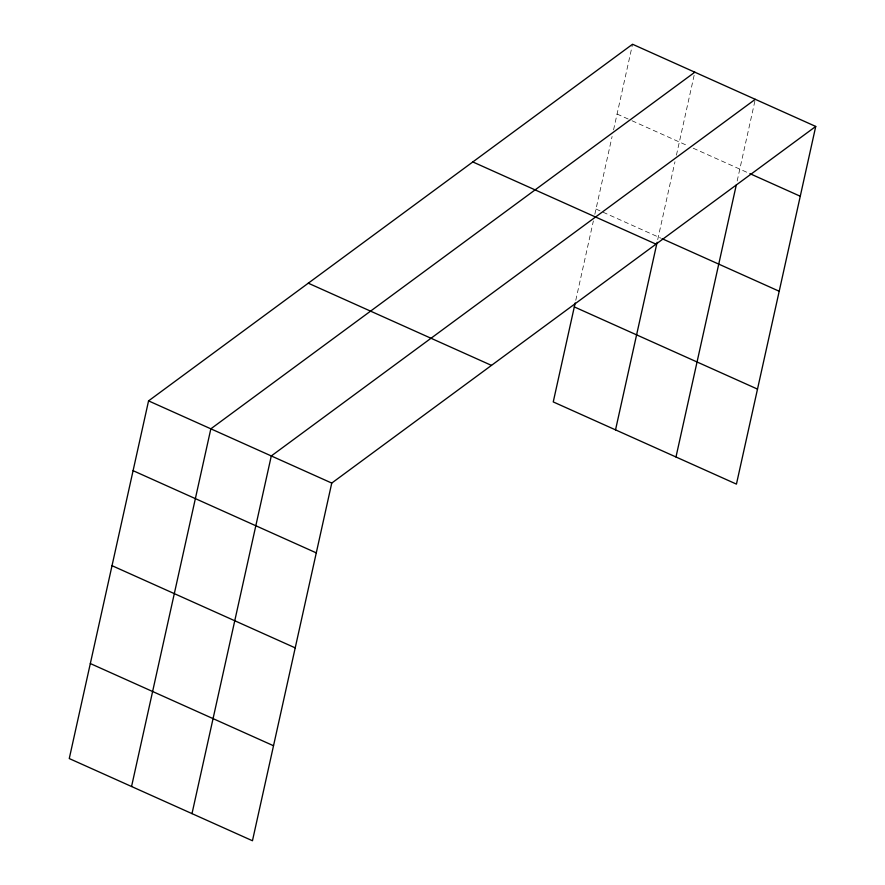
<?xml version="1.0" encoding="UTF-8"?>
<svg xmlns="http://www.w3.org/2000/svg" width="885" height="885" viewBox="0 0 885 885"><rect width="100%" height="100%" fill="white"/><g stroke="black" fill="none" stroke-linecap="round" stroke-linejoin="round"><path stroke-width="0.66" stroke-dasharray="4.42 3.32" d="M575.77 300.314L593.37 220.951M594.831 214.336L612.099 136.478M613.559 129.874L632.543 44.25M657.71 239.636L674.967 161.778M676.428 155.185L694.825 72.194M737.172 180.994L755.281 99.319M617.066 114.043L630.773 120.194M632.012 120.747L688.165 145.948M693.209 148.204L748.621 173.073M596.003 209.048L660.807 238.12"/><path stroke-width="1.33" d="M148.558 400.883L69.262 758.556L252.457 840.75L331.753 483.077L815.738 126.444L632.543 44.25L148.558 400.883L331.753 483.077M131.555 786.5L210.84 428.827L694.825 72.194M192.001 813.625L271.297 455.952L755.281 99.319M575.184 302.958L553.247 401.923L736.442 484.117L815.738 126.444M615.529 429.867L657.124 242.28M675.985 456.992L736.298 184.943M749.883 173.637L800.261 196.238M662.068 238.684L779.198 291.242M472.822 161.944L656.017 244.138M574.31 306.918L757.505 389.112M308.268 283.189L491.474 365.383M133.082 470.676L316.277 552.871M112.019 565.681L295.225 647.875M90.325 663.551L273.52 745.745"/></g></svg>
